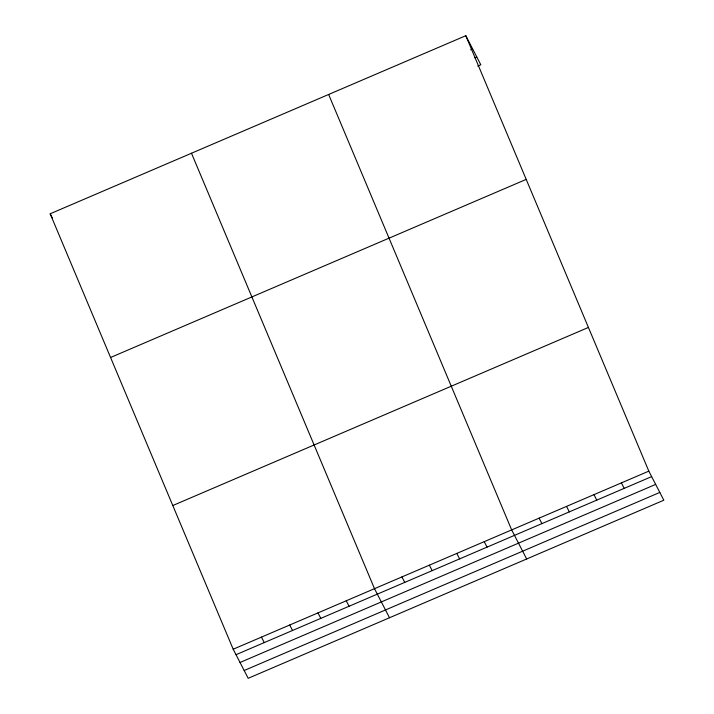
<?xml version="1.0" encoding="UTF-8"?>
<svg xmlns="http://www.w3.org/2000/svg" width="714" height="714" viewBox="0 0 714 714"><rect width="100%" height="100%" fill="white"/><g stroke="black" fill="none" stroke-linecap="round" stroke-linejoin="round"><path stroke-width="1.07" d="M465.805 35.7L648.821 471.142L663.824 500.211L248.195 678.3L233.192 649.222L50.176 213.789L465.805 35.7L480.808 64.778L477.764 66.081M470.615 49.828L472.65 48.954M474.756 57.852L476.791 56.986M110.572 357.482L526.2 179.392M172.797 505.53L588.425 327.44M233.192 649.222L648.821 471.142M236.013 654.693L651.641 476.604M240.029 662.485L655.657 484.395M244.179 670.508L659.807 492.428M621.385 482.896L624.206 488.358M593.959 494.65L596.779 500.112M566.523 506.404L569.344 511.867M539.097 518.15L541.917 523.621M526.664 558.982L511.661 529.904L328.645 94.471M484.226 541.658L487.055 547.129M456.799 553.412L459.62 558.884M429.364 565.167L432.184 570.638M401.937 576.921L404.758 582.392M389.514 617.753L374.502 588.675L191.486 153.233M346.245 600.786L349.066 606.248M317.98 612.898L320.8 618.36M289.714 625.009L292.535 630.471M50.176 213.789L52.524 218.341M261.449 637.111L264.278 642.582"/></g></svg>
